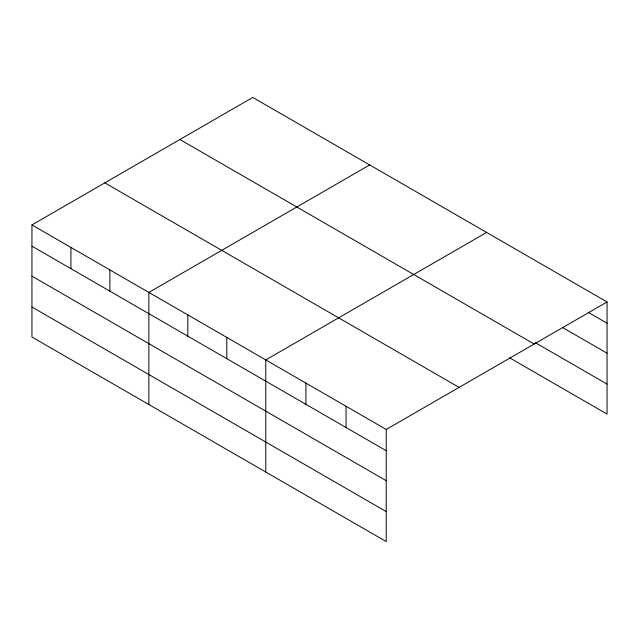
<?xml version="1.0" encoding="UTF-8"?>
<svg xmlns="http://www.w3.org/2000/svg" width="639" height="639" viewBox="0 0 639 639"><rect width="100%" height="100%" fill="white"/><g stroke="black" fill="none" stroke-linecap="round" stroke-linejoin="round"><path stroke-width="0.96" d="M31.95 224.928L386.22 429.464L386.22 541.568L31.95 337.033L31.95 224.928L252.78 97.432L607.05 301.967L607.05 414.072L509.666 357.848M369.685 164.934L148.863 292.422L148.863 404.527M486.599 232.428L265.768 359.925L265.768 472.021M386.22 429.464L607.05 301.967M588.255 312.359L607.05 323.214M562.632 327.551L607.05 353.191M535.29 342.656L607.05 384.087M179.902 139.51L534.18 344.046M104.82 182.858L459.098 387.394M31.95 246.167L386.22 450.703M31.95 276.152L386.22 480.688M31.95 307.047L386.22 511.583M346.066 406.284L346.066 427.523M305.921 383.104L305.921 404.343M226.797 337.424L226.797 358.663M187.826 314.923L187.826 336.162M109.892 269.93L109.892 291.168M70.921 247.429L70.921 268.668"/></g></svg>
